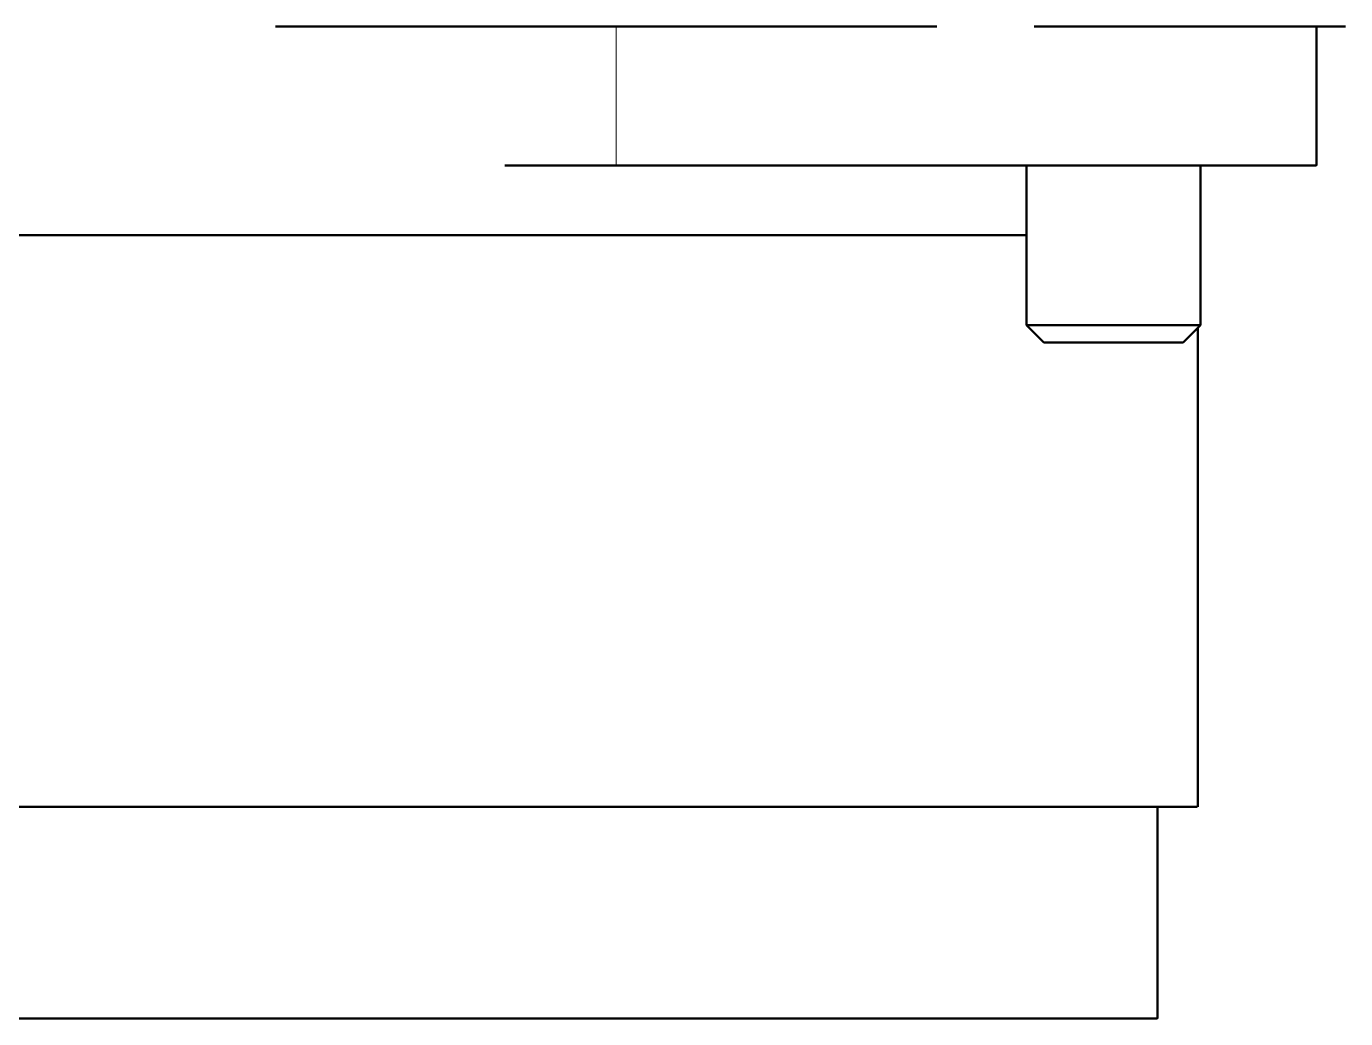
# Paper-space layout 'Layout1' of a CAD drawing. Header units: millimetres. Extents: x 37 to 380, y 30 to 264.
# Drawn here: x 63.44 to 86.17, y 124.45 to 141.55 of the extents above; entities that cross this region are included whole.
import ezdxf

# ---------------------------------------------------------------- set-up
doc = ezdxf.new("R2010")
doc.units = ezdxf.units.MM
doc.layers.add('170', color=7, linetype='Continuous', true_color=0xffffff)

psp = doc.layouts.get("Layout1")

# ---------------------------------------------------------------- linework, layer by layer
at = {"layer": '170', "color": 155, "linetype": 'Continuous', "lineweight": 13}
psp.add_line((73.599, 141.549), (73.599, 139.149), dxfattribs=at)
at = {"layer": '170', "color": 155, "linetype": 'Continuous', "lineweight": 50}
for p, q in [((85.668, 139.15), (85.668, 141.549)), ((76.042, 139.15), (81.441, 139.15)), ((80.669, 139.15), (80.669, 136.399)), ((83.669, 136.399), (83.669, 139.15)), ((85.457, 139.15), (83.669, 139.15)), ((80.669, 136.399), (80.969, 136.099)), ((83.369, 136.099), (83.669, 136.399)), ((83.625, 128.099), (83.625, 136.355)), ((82.925, 124.449), (82.925, 128.099))]:
    psp.add_line(p, q, dxfattribs=at)
for points in [[(67.731, 141.549), (72.676, 141.549)], [(72.676, 141.549), (77.285, 141.549)], [(79.542, 137.95), (79.21, 137.95)], [(80.669, 137.949), (79.542, 137.95)], [(82.169, 136.099), (82.769, 136.099), (83.369, 136.099)], [(79.21, 128.1), (79.542, 128.1)], [(64.328, 124.449), (64.569, 124.449)], [(64.569, 124.449), (64.593, 124.449)], [(64.593, 124.449), (65.054, 124.449)], [(66.682, 124.449), (66.657, 124.449)]]:
    psp.add_open_spline(points, degree=1, dxfattribs=at)
for points, knots in [([(77.285, 141.549), (77.861, 141.549), (79.128, 141.549)], [0, 0, 0.312631, 1, 1]), ([(80.801, 141.549), (81.733, 141.549), (83.618, 141.549), (85.176, 141.549), (85.717, 141.549), (86.169, 141.549)], [0, 0, 0.173731, 0.524919, 0.81508, 0.915802, 1, 1]), ([(80.669, 139.149), (79.519, 139.15), (76.753, 139.149), (73.472, 139.149), (71.685, 139.149)], [0, 0, 0.127951, 0.43592, 0.801125, 1, 1]), ([(71.685, 139.149), (73.111, 139.149), (76.042, 139.15)], [0, 0, 0.327287, 1, 1]), ([(81.151, 139.15), (80.628, 139.15), (80.669, 139.15)], [0, 0, 0.928439, 1, 1]), ([(83.338, 139.15), (82.276, 139.15), (81.151, 139.15)], [0, 0, 0.485517, 1, 1]), ([(81.441, 139.15), (83.279, 139.15), (84.113, 139.15), (85.321, 139.15), (85.656, 139.15), (85.457, 139.15)], [0, 0, 0.416393, 0.60529, 0.878908, 0.954912, 1, 1]), ([(83.669, 139.15), (83.677, 139.15), (83.338, 139.15)], [0, 0, 0.024041, 1, 1]), ([(79.21, 137.95), (76.297, 137.949), (72.868, 137.949), (69.088, 137.949), (67.123, 137.949), (63.162, 137.949), (61.215, 137.949), (57.504, 137.949), (54.187, 137.949), (51.423, 137.949), (50.293, 137.949), (48.601, 137.949), (47.734, 137.949), (47.625, 137.949)], [0, 0, 0.092209, 0.200788, 0.320475, 0.382686, 0.508073, 0.569726, 0.687216, 0.792251, 0.879742, 0.915545, 0.969097, 0.996538, 1, 1]), ([(53.816, 137.949), (56.957, 137.949), (60.49, 137.949), (64.255, 137.949), (68.083, 137.949), (71.799, 137.949), (73.562, 137.949), (76.8, 137.949), (79.532, 137.95), (80.669, 137.949)], [0, 0, 0.116963, 0.248534, 0.38876, 0.531295, 0.669688, 0.735359, 0.855932, 0.957671, 1, 1]), ([(80.669, 136.399), (80.783, 136.399), (81.595, 136.399), (82.169, 136.399)], [0, 0, 0.076123, 0.617316, 1, 1]), ([(82.169, 136.399), (82.743, 136.399), (83.555, 136.399), (83.669, 136.399)], [0, 0, 0.382684, 0.923877, 1, 1]), ([(80.969, 136.099), (81.129, 136.099), (82.169, 136.099)], [0, 0, 0.133976, 1, 1]), ([(48.325, 128.099), (47.661, 128.099), (47.643, 128.099), (48.237, 128.099), (49.641, 128.099), (51.792, 128.099), (54.589, 128.099), (57.9, 128.099), (61.572, 128.099), (63.49, 128.099), (67.379, 128.099), (69.304, 128.099), (73.002, 128.099), (76.357, 128.099), (79.21, 128.1)], [0, 0, 0.020586, 0.021142, 0.039537, 0.083098, 0.149794, 0.23651, 0.339199, 0.45307, 0.51255, 0.633131, 0.692819, 0.807508, 0.91152, 1, 1]), ([(82.925, 128.099), (82.815, 128.099), (81.943, 128.099), (80.243, 128.099), (79.108, 128.099), (76.341, 128.099), (73.029, 128.099), (69.342, 128.099), (67.416, 128.099), (63.52, 128.099), (61.599, 128.099)], [0, 0, 0.005162, 0.046056, 0.125763, 0.17898, 0.308766, 0.464039, 0.636923, 0.727253, 0.909953, 1, 1]), ([(79.542, 128.1), (80.686, 128.1), (82.441, 128.099), (83.423, 128.099), (83.609, 128.099), (83.587, 128.099), (82.925, 128.099)], [0, 0, 0.240749, 0.610251, 0.816997, 0.85606, 0.860638, 1, 1]), ([(69.651, 124.449), (67.797, 124.449), (64.033, 124.449), (60.345, 124.449), (56.907, 124.449), (53.881, 124.449), (51.411, 124.449), (49.615, 124.449), (48.576, 124.449), (48.358, 124.449), (48.345, 124.449), (48.537, 124.449), (49.524, 124.449)], [0, 0, 0.082466, 0.249845, 0.413871, 0.56678, 0.701333, 0.811159, 0.891059, 0.93725, 0.946956, 0.947547, 0.956079, 1, 1]), ([(57.346, 124.449), (56.443, 124.449), (55.164, 124.449), (54.661, 124.449), (54.714, 124.449), (55.426, 124.449), (56.894, 124.449), (59.01, 124.449), (61.616, 124.449), (64.52, 124.449), (67.506, 124.449), (68.96, 124.449), (71.656, 124.449), (73.904, 124.449)], [0, 0, 0.041174, 0.0995, 0.122444, 0.124879, 0.157336, 0.224289, 0.320771, 0.439626, 0.57204, 0.708193, 0.774506, 0.897451, 1, 1]), ([(58.428, 124.449), (56.461, 124.449), (55.174, 124.449), (54.662, 124.449), (54.711, 124.449), (55.414, 124.449), (56.874, 124.449), (58.983, 124.449), (60.234, 124.449), (63.012, 124.449), (65.983, 124.449), (68.928, 124.449), (71.628, 124.449), (72.822, 124.449)], [0, 0, 0.089702, 0.148407, 0.171762, 0.17399, 0.206049, 0.272648, 0.368847, 0.425889, 0.552567, 0.688084, 0.822391, 0.945527, 1, 1]), ([(73.904, 124.449), (74.807, 124.449), (76.086, 124.449), (76.589, 124.449), (76.536, 124.449), (75.824, 124.449), (74.356, 124.449), (72.24, 124.449), (69.634, 124.449), (66.731, 124.449), (63.745, 124.449), (62.291, 124.449), (59.595, 124.449), (57.346, 124.449)], [0, 0, 0.041174, 0.0995, 0.122444, 0.124879, 0.157336, 0.224288, 0.32077, 0.439626, 0.57204, 0.708193, 0.774505, 0.897451, 1, 1]), ([(72.822, 124.449), (74.789, 124.449), (76.076, 124.449), (76.588, 124.449), (76.539, 124.449), (75.836, 124.449), (74.376, 124.449), (72.267, 124.449), (71.016, 124.449), (68.239, 124.449), (65.267, 124.449), (62.323, 124.449), (59.623, 124.449), (58.428, 124.449)], [0, 0, 0.089702, 0.148407, 0.171762, 0.173989, 0.206048, 0.272647, 0.368847, 0.425889, 0.552567, 0.688084, 0.822391, 0.945527, 1, 1]), ([(60.946, 124.449), (60.278, 124.449), (59.506, 124.449), (59.427, 124.449), (59.898, 124.449), (61.143, 124.449), (62.993, 124.449), (65.199, 124.449), (67.462, 124.449), (68.519, 124.449), (70.304, 124.449)], [0, 0, 0.053865, 0.116196, 0.12254, 0.16057, 0.260991, 0.410242, 0.588165, 0.770729, 0.85598, 1, 1]), ([(60.72, 124.449), (61.646, 124.449), (63.916, 124.449), (66.446, 124.449), (67.688, 124.449), (69.89, 124.449)], [0, 0, 0.101003, 0.348518, 0.624417, 0.759879, 1, 1]), ([(70.304, 124.449), (71.458, 124.449), (71.824, 124.449), (71.691, 124.449), (70.818, 124.449), (69.244, 124.449), (67.181, 124.449), (64.908, 124.449), (62.731, 124.449), (60.946, 124.449)], [0, 0, 0.093042, 0.12254, 0.133224, 0.203648, 0.330647, 0.497067, 0.680433, 0.85598, 1, 1]), ([(70.531, 124.449), (69.605, 124.449), (67.335, 124.449), (64.805, 124.449), (62.4, 124.449), (61.361, 124.449)], [0, 0, 0.101003, 0.348518, 0.624418, 0.886698, 1, 1]), ([(61.6, 124.449), (63.486, 124.449), (67.314, 124.449), (71.059, 124.449), (72.843, 124.449), (76.124, 124.449), (77.581, 124.449), (80.038, 124.449), (81.79, 124.449), (82.372, 124.449), (82.917, 124.449), (82.871, 124.449), (82.148, 124.449), (80.616, 124.449), (78.35, 124.449), (76.975, 124.449)], [0, 0, 0.0692, 0.209629, 0.347026, 0.412469, 0.532838, 0.586285, 0.676433, 0.74069, 0.762072, 0.782032, 0.783699, 0.810221, 0.866426, 0.94956, 1, 1]), ([(66.657, 124.449), (66.206, 124.449), (65.112, 124.449), (64.332, 124.449), (64.225, 124.449)], [0, 0, 0.185745, 0.635505, 0.956296, 1, 1]), ([(65.021, 124.449), (64.84, 124.449), (65.1, 124.449)], [0, 0, 0.410721, 1, 1]), ([(66.15, 124.449), (65.365, 124.449), (65.021, 124.449)], [0, 0, 0.69581, 1, 1]), ([(66.229, 124.449), (66.411, 124.449), (66.15, 124.449)], [0, 0, 0.410721, 1, 1]), ([(66.433, 124.449), (67.015, 124.449), (66.682, 124.449)], [0, 0, 0.635782, 1, 1]), ([(76.975, 124.449), (73.541, 124.449), (69.651, 124.449)], [0, 0, 0.46893, 1, 1]), ([(71.909, 124.449), (72.112, 124.449), (72.07, 124.449), (71.264, 124.449), (70.531, 124.449)], [0, 0, 0.113877, 0.137629, 0.58924, 1, 1])]:
    psp.add_open_spline(points, degree=1, knots=knots, dxfattribs=at)

doc.saveas('drawing.dxf')
